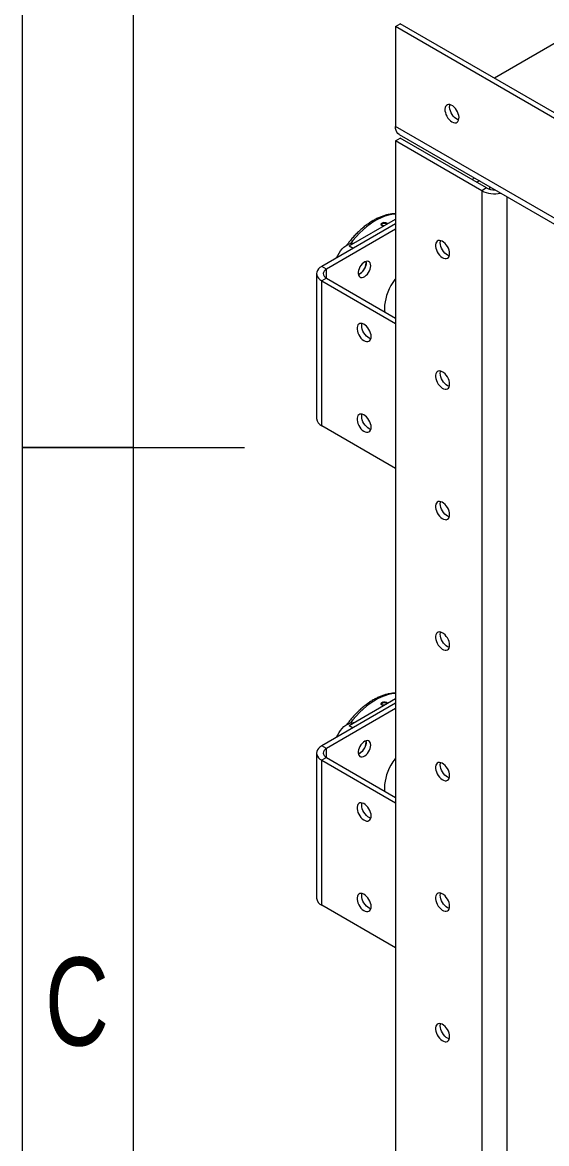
# Model space of a CAD drawing. Header units: millimetres. Extents: x 953 to 17674, y 376 to 6295.
# Drawn here: x 953 to 1425, y 2798 to 3808 of the extents above; entities that cross this region are included whole.
import ezdxf

# ---------------------------------------------------------------- set-up
doc = ezdxf.new("R2010")
doc.units = ezdxf.units.MM
doc.styles.add('SLDTEXTSTYLE0', font='TXT', dxfattribs={"width": 0.75})

msp = doc.modelspace()

# ---------------------------------------------------------------- linework, layer by layer
at = {"linetype": 'Continuous', "lineweight": 20}
for p, q in [((952.90534, 554.87005), (952.90534, 6294.86983)), ((1052.90534, 654.87005), (1052.90534, 6194.86983)), ((1289.07626, 3803.99175), (1293.31889, 3806.44097)), ((2612.78012, 3039.83378), (1289.07626, 3803.99175)), ((1289.07626, 3803.99175), (1289.07626, 3714.17225)), ((2617.02275, 3042.28299), (1293.31889, 3806.44097)), ((1447.46818, 3797.44456), (1378.18553, 3757.44854)), ((2612.78012, 2950.01428), (1289.07626, 3714.17225)), ((1289.07626, 3701.10767), (1293.31889, 3703.55689)), ((1289.07626, 3701.10767), (1289.07626, 2378.31158)), ((1366.858, 3656.20523), (1289.07626, 3701.10767)), ((1292.39065, 3706.84675), (2616.09451, 2942.68878)), ((1371.10063, 3658.65444), (1293.31889, 3703.55689)), ((1360.42766, 3667.56983), (1358.04234, 3666.19281)), ((1364.6703, 3665.12061), (1362.28498, 3663.74359)), ((1371.10063, 3658.65444), (1366.858, 3656.20523)), ((1373.92908, 3659.77559), (1373.92908, 3657.50885)), ((1366.858, 3656.20523), (1366.858, 2333.40914)), ((1389.48545, 3650.79512), (1389.48545, 2333.40915)), ((1247.28628, 3606.41727), (1289.07627, 3630.54212)), ((1289.07627, 3626.37955), (1222.60825, 3588.00838)), ((1289.07628, 3621.48111), (1226.85089, 3585.55915)), ((1245.31344, 3607.41294), (1244.80119, 3606.91028)), ((1247.28628, 3606.41727), (1250.89155, 3604.33599)), ((1226.85089, 3585.55915), (1222.60825, 3588.00838)), ((1217.92194, 3581.4771), (1217.92194, 3450.83061)), ((1226.85085, 3577.39505), (1222.60822, 3574.94584)), ((1226.85085, 3577.39505), (1289.07625, 3541.4731)), ((1226.85089, 3577.39512), (1226.85089, 3585.55915)), ((1222.60822, 3574.94584), (1289.07626, 3536.57466)), ((1222.60822, 3444.29934), (1222.60822, 3574.94584)), ((1289.07626, 3536.57466), (1289.07626, 3405.92816)), ((1289.07626, 3405.92816), (1222.60822, 3444.29934)), ((952.90534, 3424.86994), (1152.90533, 3424.86994)), ((1052.90534, 3424.86994), (952.90534, 3424.86994)), ((1289.07627, 3194.42954), (1222.60825, 3156.05837)), ((1247.28628, 3174.46716), (1289.07627, 3198.59201)), ((1289.07628, 3189.5311), (1226.85089, 3153.60914)), ((1245.31344, 3175.46283), (1244.80119, 3174.96027)), ((1247.28628, 3174.46716), (1250.89155, 3172.38588)), ((1226.85089, 3153.60914), (1222.60825, 3156.05837)), ((1226.85089, 3145.44501), (1226.85089, 3153.60914)), ((1217.92194, 3149.52709), (1217.92194, 3018.88055)), ((1226.85085, 3145.44504), (1222.60822, 3142.99583)), ((1222.60822, 3142.99583), (1289.07626, 3104.62465)), ((1222.60822, 3012.34928), (1222.60822, 3142.99583)), ((1226.85085, 3145.44504), (1289.07625, 3109.52309)), ((1289.07626, 3104.62465), (1289.07626, 2973.9781)), ((1289.07626, 2973.9781), (1222.60822, 3012.34928))]:
    msp.add_line(p, q, dxfattribs=at)
at = {"linetype": 'Continuous', "lineweight": 20, "flags": 128}
for points in [[(1339.98795, 3718.25974), (1341.269, 3717.67069), (1342.49761, 3717.40656), (1343.62348, 3717.47819), (1344.6005, 3717.88279), (1345.38869, 3718.60354), (1345.95577, 3719.61118), (1346.27852, 3720.86431), (1346.34374, 3722.31176), (1346.14875, 3723.89405), (1345.70154, 3725.54661), (1345.02041, 3727.20172), (1344.13326, 3728.7916), (1343.07639, 3730.2512), (1341.89308, 3731.52068), (1340.63178, 3732.54814), (1339.34412, 3733.29149), (1338.08281, 3733.7203), (1336.8995, 3733.81704), (1335.84264, 3733.57768), (1334.95548, 3733.01208), (1334.27436, 3732.14338), (1333.82714, 3731.00717), (1333.63215, 3729.65001), (1333.69737, 3728.12725), (1334.02013, 3726.50147), (1334.58721, 3724.8391), (1335.3754, 3723.20833), (1336.35242, 3721.67568), (1337.47828, 3720.30416), (1338.70689, 3719.14976), (1339.98795, 3718.25974)], [(1346.07765, 3719.95902), (1344.8744, 3720.37505), (1343.58674, 3721.1184), (1342.32544, 3722.14585), (1341.14213, 3723.41534), (1340.08527, 3724.87493), (1339.19811, 3726.46472), (1338.51698, 3728.11983), (1338.06977, 3729.77239), (1337.87478, 3731.35477), (1337.94, 3732.80213), (1338.14086, 3733.70746)], [(1292.39065, 3706.84675), (1292.38997, 3706.84714), (1291.237, 3707.74043), (1290.30939, 3708.95295), (1289.62999, 3710.45477), (1289.21556, 3712.20893), (1289.07626, 3714.17225)], [(1289.07627, 3635.12875), (1288.9154, 3635.11959), (1285.85145, 3634.77683), (1282.70196, 3634.10961), (1279.48544, 3633.12189), (1276.22073, 3631.81959), (1272.92699, 3630.21018), (1269.62356, 3628.30315), (1266.32979, 3626.10967), (1263.06509, 3623.64263), (1259.84853, 3620.9166), (1256.69906, 3617.94751), (1253.63512, 3614.75271), (1250.67472, 3611.35108), (1248.50391, 3608.63859)], [(1280.75988, 3626.54136), (1279.9679, 3626.74541), (1279.0318, 3626.76569), (1278.0941, 3626.59893), (1277.29756, 3626.27064), (1276.76344, 3625.83076), (1276.57304, 3625.34628), (1276.75538, 3624.89086), (1276.89835, 3624.75583)], [(1281.36041, 3626.08784), (1281.28719, 3626.18442), (1280.75988, 3626.54136)], [(1236.00519, 3595.74226), (1236.00962, 3595.7529), (1237.01373, 3597.90371), (1238.20943, 3599.97473), (1239.56993, 3601.91964), (1241.06492, 3603.69504), (1242.66098, 3605.26139), (1244.32245, 3606.58352), (1246.01225, 3607.63202), (1247.69256, 3608.38342), (1249.32587, 3608.82093), (1250.87574, 3608.93479), (1251.54861, 3608.8779)], [(1337.86663, 3599.45289), (1337.73636, 3601.00746), (1337.35088, 3602.64871), (1336.72598, 3604.30952), (1335.88723, 3605.92198), (1334.86897, 3607.41993), (1333.7129, 3608.74221), (1332.46635, 3609.83455), (1331.18034, 3610.65229), (1329.90752, 3611.16182), (1328.70001, 3611.34252), (1327.60725, 3611.18686), (1326.67396, 3610.70114), (1325.93836, 3609.90535), (1325.43056, 3608.83205), (1325.17136, 3607.5252), (1325.17136, 3606.03824), (1325.43056, 3604.43212), (1325.93836, 3602.77253), (1326.67396, 3601.12743), (1327.60725, 3599.56416), (1328.70001, 3598.14682), (1329.90752, 3596.93336), (1331.18034, 3595.97333), (1332.46635, 3595.30627), (1333.7129, 3594.95936), (1334.86897, 3594.94678), (1335.88723, 3595.26917), (1336.72598, 3595.91323), (1337.35088, 3596.85255), (1337.73636, 3598.04874), (1337.86663, 3599.45289)], [(1329.38133, 3609.24978), (1329.5116, 3610.65394), (1329.65558, 3611.22553)], [(1337.59237, 3597.47709), (1337.34044, 3597.54086), (1336.06763, 3598.05039), (1334.78161, 3598.86813), (1333.53506, 3599.96047), (1332.37899, 3601.28265), (1331.36074, 3602.7807), (1330.52199, 3604.39315), (1329.89708, 3606.05397), (1329.5116, 3607.69522), (1329.38133, 3609.24978)], [(1222.60825, 3588.00838), (1220.97767, 3586.90624), (1219.66586, 3585.67045), (1218.70502, 3584.33136), (1218.11892, 3582.92202), (1217.92194, 3581.4771), (1218.11894, 3580.03219), (1218.70504, 3578.62284), (1219.66582, 3577.28377), (1220.97767, 3576.04796), (1222.60822, 3574.94584)], [(1266.80239, 3588.61741), (1266.67013, 3589.94537), (1266.27956, 3591.0585), (1265.64892, 3591.90476), (1264.80771, 3592.44461), (1263.79526, 3592.65286), (1262.65893, 3592.51969), (1261.45181, 3592.05138), (1260.23039, 3591.26976), (1259.05171, 3590.21146), (1257.97098, 3588.92595), (1257.03869, 3587.47325), (1256.29843, 3585.92144), (1255.78483, 3584.34289), (1255.52187, 3582.81159), (1255.52187, 3581.39911), (1255.78483, 3580.17132), (1256.29843, 3579.18585), (1257.03869, 3578.48874), (1257.97098, 3578.11243), (1259.05171, 3578.07471), (1260.23039, 3578.37718), (1261.45181, 3579.00588), (1262.65893, 3579.93129), (1263.79526, 3581.11008), (1264.80771, 3582.48719), (1265.64892, 3583.99838), (1266.27956, 3585.57276), (1266.67013, 3587.13684), (1266.80239, 3588.61741)], [(1262.41523, 3592.45039), (1262.52663, 3591.7538), (1262.52663, 3590.34131), (1262.26363, 3588.8099), (1261.75003, 3587.23144), (1261.00976, 3585.67963), (1260.07747, 3584.22693), (1258.99674, 3582.94142), (1257.81811, 3581.88304), (1256.59665, 3581.1015), (1255.63326, 3580.70245)], [(1262.55975, 3591.06663), (1262.4275, 3592.39459), (1262.41523, 3592.45039)], [(1226.85089, 3585.55915), (1225.60725, 3584.68434), (1224.68315, 3583.68629), (1224.11407, 3582.60333), (1223.92195, 3581.47711), (1224.11408, 3580.35087), (1224.68313, 3579.26791), (1225.60724, 3578.26986), (1226.85085, 3577.39505)], [(1289.07628, 3576.87939), (1288.48538, 3576.09197), (1286.65684, 3573.43125), (1284.9893, 3570.64456), (1283.50228, 3567.76458), (1282.2133, 3564.82508), (1281.13738, 3561.86052), (1280.28723, 3558.9057), (1279.67273, 3555.99531), (1279.30112, 3553.16333), (1279.17679, 3550.44305), (1279.30112, 3547.86633), (1279.39532, 3547.06178)], [(1267.15595, 3524.73278), (1267.02568, 3526.28725), (1266.6402, 3527.9286), (1266.0153, 3529.58941), (1265.17655, 3531.20187), (1264.1583, 3532.69982), (1263.00223, 3534.0221), (1261.75567, 3535.11443), (1260.46966, 3535.93217), (1259.19685, 3536.44171), (1257.98934, 3536.6224), (1256.89657, 3536.46674), (1255.96328, 3535.98102), (1255.22768, 3535.18524), (1254.71989, 3534.11193), (1254.46068, 3532.80508), (1254.46068, 3531.31813), (1254.71989, 3529.71201), (1255.22768, 3528.05241), (1255.96328, 3526.40732), (1256.89657, 3524.84405), (1257.98934, 3523.4267), (1259.19685, 3522.21324), (1260.46966, 3521.25322), (1261.75567, 3520.58616), (1263.00223, 3520.23925), (1264.1583, 3520.22667), (1265.17655, 3520.54906), (1266.0153, 3521.19312), (1266.6402, 3522.13244), (1267.02568, 3523.32862), (1267.15595, 3524.73278)], [(1258.67066, 3534.52967), (1258.80093, 3535.93373), (1258.9449, 3536.50542)], [(1266.8817, 3522.75697), (1266.62976, 3522.82075), (1265.35695, 3523.33028), (1264.07094, 3524.14802), (1262.82438, 3525.24035), (1261.66831, 3526.56254), (1260.65006, 3528.06058), (1259.81131, 3529.67304), (1259.18641, 3531.33385), (1258.80093, 3532.97511), (1258.67066, 3534.52967)], [(1337.86663, 3481.87098), (1337.73636, 3483.42554), (1337.35088, 3485.0668), (1336.72598, 3486.7277), (1335.88723, 3488.34007), (1334.86897, 3489.83811), (1333.7129, 3491.1603), (1332.46635, 3492.25263), (1331.18034, 3493.07037), (1329.90752, 3493.58), (1328.70001, 3493.7606), (1327.60725, 3493.60494), (1326.67396, 3493.11922), (1325.93836, 3492.32353), (1325.43056, 3491.25023), (1325.17136, 3489.94328), (1325.17136, 3488.45633), (1325.43056, 3486.8502), (1325.93836, 3485.19061), (1326.67396, 3483.54552), (1327.60725, 3481.98234), (1328.70001, 3480.5649), (1329.90752, 3479.35144), (1331.18034, 3478.39151), (1332.46635, 3477.72446), (1333.7129, 3477.37755), (1334.86897, 3477.36496), (1335.88723, 3477.68726), (1336.72598, 3478.33132), (1337.35088, 3479.27073), (1337.73636, 3480.46692), (1337.86663, 3481.87098)], [(1329.38133, 3491.66787), (1329.5116, 3493.07203), (1329.65558, 3493.64371)], [(1337.59237, 3479.89527), (1337.34044, 3479.95894), (1336.06763, 3480.46858), (1334.78161, 3481.28631), (1333.53506, 3482.37865), (1332.37899, 3483.70083), (1331.36074, 3485.19878), (1330.52199, 3486.81124), (1329.89708, 3488.47215), (1329.5116, 3490.1134), (1329.38133, 3491.66787)], [(1267.15595, 3443.07868), (1267.02568, 3444.63325), (1266.6402, 3446.2745), (1266.0153, 3447.93531), (1265.17655, 3449.54777), (1264.1583, 3451.04582), (1263.00223, 3452.368), (1261.75567, 3453.46034), (1260.46966, 3454.27807), (1259.19685, 3454.78771), (1257.98934, 3454.9683), (1256.89657, 3454.81265), (1255.96328, 3454.32693), (1255.22768, 3453.53114), (1254.71989, 3452.45784), (1254.46068, 3451.15098), (1254.46068, 3449.66403), (1254.71989, 3448.05791), (1255.22768, 3446.39831), (1255.96328, 3444.75322), (1256.89657, 3443.19005), (1257.98934, 3441.77261), (1259.19685, 3440.55914), (1260.46966, 3439.59922), (1261.75567, 3438.93206), (1263.00223, 3438.58515), (1264.1583, 3438.57267), (1265.17655, 3438.89496), (1266.0153, 3439.53903), (1266.6402, 3440.47834), (1267.02568, 3441.67462), (1267.15595, 3443.07868)], [(1258.67066, 3452.87557), (1258.80093, 3454.27973), (1258.9449, 3454.85132)], [(1266.8817, 3441.10297), (1266.62976, 3441.16665), (1265.35695, 3441.67628), (1264.07094, 3442.49392), (1262.82438, 3443.58626), (1261.66831, 3444.90854), (1260.65006, 3446.40649), (1259.81131, 3448.01894), (1259.18641, 3449.67976), (1258.80093, 3451.32111), (1258.67066, 3452.87557)], [(1337.86663, 3364.28916), (1337.73636, 3365.84363), (1337.35088, 3367.48498), (1336.72598, 3369.14579), (1335.88723, 3370.75825), (1334.86897, 3372.25619), (1333.7129, 3373.57848), (1332.46635, 3374.67081), (1331.18034, 3375.48845), (1329.90752, 3375.99809), (1328.70001, 3376.17878), (1327.60725, 3376.02302), (1326.67396, 3375.5374), (1325.93836, 3374.74162), (1325.43056, 3373.66831), (1325.17136, 3372.36146), (1325.17136, 3370.87451), (1325.43056, 3369.26838), (1325.93836, 3367.60879), (1326.67396, 3365.9637), (1327.60725, 3364.40043), (1328.70001, 3362.98308), (1329.90752, 3361.76962), (1331.18034, 3360.8096), (1332.46635, 3360.14254), (1333.7129, 3359.79563), (1334.86897, 3359.78305), (1335.88723, 3360.10544), (1336.72598, 3360.7495), (1337.35088, 3361.68882), (1337.73636, 3362.885), (1337.86663, 3364.28916)], [(1329.38133, 3374.08605), (1329.5116, 3375.49011), (1329.65558, 3376.0618)], [(1337.59237, 3362.31335), (1337.34044, 3362.37712), (1336.06763, 3362.88666), (1334.78161, 3363.7044), (1333.53506, 3364.79673), (1332.37899, 3366.11892), (1331.36074, 3367.61696), (1330.52199, 3369.22942), (1329.89708, 3370.89023), (1329.5116, 3372.53148), (1329.38133, 3374.08605)], [(1337.86663, 3246.70724), (1337.73636, 3248.26181), (1337.35088, 3249.90306), (1336.72598, 3251.56397), (1335.88723, 3253.17633), (1334.86897, 3254.67438), (1333.7129, 3255.99656), (1332.46635, 3257.0889), (1331.18034, 3257.90664), (1329.90752, 3258.41627), (1328.70001, 3258.59687), (1327.60725, 3258.44121), (1326.67396, 3257.95549), (1325.93836, 3257.1597), (1325.43056, 3256.0864), (1325.17136, 3254.77955), (1325.17136, 3253.29259), (1325.43056, 3251.68647), (1325.93836, 3250.02687), (1326.67396, 3248.38178), (1327.60725, 3246.81861), (1328.70001, 3245.40117), (1329.90752, 3244.1877), (1331.18034, 3243.22778), (1332.46635, 3242.56062), (1333.7129, 3242.21371), (1334.86897, 3242.20123), (1335.88723, 3242.52352), (1336.72598, 3243.16758), (1337.35088, 3244.1069), (1337.73636, 3245.30318), (1337.86663, 3246.70724)], [(1329.38133, 3256.50413), (1329.5116, 3257.90829), (1329.65558, 3258.47988)], [(1337.59237, 3244.73153), (1337.34044, 3244.79521), (1336.06763, 3245.30484), (1334.78161, 3246.12248), (1333.53506, 3247.21482), (1332.37899, 3248.5371), (1331.36074, 3250.03505), (1330.52199, 3251.6475), (1329.89708, 3253.30832), (1329.5116, 3254.94967), (1329.38133, 3256.50413)], [(1289.07627, 3203.17864), (1288.9154, 3203.16948), (1285.85145, 3202.82672), (1282.70196, 3202.1595), (1279.48544, 3201.17188), (1276.22073, 3199.86948), (1272.92699, 3198.26007), (1269.62356, 3196.35304), (1266.32979, 3194.15957), (1263.06509, 3191.69261), (1259.84853, 3188.96649), (1256.69906, 3185.99741), (1253.63512, 3182.80261), (1250.67472, 3179.40097), (1248.50391, 3176.68848)], [(1280.75988, 3194.59126), (1279.9679, 3194.7954), (1279.0318, 3194.81559), (1278.0941, 3194.64892), (1277.29756, 3194.32063), (1276.76344, 3193.88075), (1276.57304, 3193.39617), (1276.75538, 3192.94085), (1276.89835, 3192.80582)], [(1281.36041, 3194.13774), (1281.28719, 3194.23431), (1280.75988, 3194.59126)], [(1236.00519, 3163.79225), (1236.00962, 3163.80289), (1237.01373, 3165.9536), (1238.20943, 3168.02462), (1239.56993, 3169.96953), (1241.06492, 3171.74503), (1242.66098, 3173.31128), (1244.32245, 3174.63341), (1246.01225, 3175.68201), (1247.69256, 3176.43341), (1249.32587, 3176.87091), (1250.87574, 3176.98478), (1251.54861, 3176.9278)], [(1222.60825, 3156.05837), (1220.97767, 3154.95623), (1219.66586, 3153.72044), (1218.70502, 3152.38135), (1218.11892, 3150.97201), (1217.92194, 3149.52709), (1218.11894, 3148.08218), (1218.70504, 3146.67283), (1219.66582, 3145.33376), (1220.97767, 3144.09795), (1222.60822, 3142.99583)], [(1226.85089, 3153.60914), (1225.60725, 3152.73433), (1224.68315, 3151.73628), (1224.11407, 3150.65332), (1223.92195, 3149.5271), (1224.11408, 3148.40086), (1224.68313, 3147.3179), (1225.60724, 3146.31985), (1226.85085, 3145.44504)], [(1266.80239, 3156.6674), (1266.67013, 3157.99526), (1266.27956, 3159.1084), (1265.64892, 3159.95465), (1264.80771, 3160.4945), (1263.79526, 3160.70275), (1262.65893, 3160.56958), (1261.45181, 3160.10127), (1260.23039, 3159.31966), (1259.05171, 3158.26135), (1257.97098, 3156.97584), (1257.03869, 3155.52314), (1256.29843, 3153.97133), (1255.78483, 3152.39288), (1255.52187, 3150.86149), (1255.52187, 3149.449), (1255.78483, 3148.22131), (1256.29843, 3147.23575), (1257.03869, 3146.53863), (1257.97098, 3146.16233), (1259.05171, 3146.1246), (1260.23039, 3146.42717), (1261.45181, 3147.05577), (1262.65893, 3147.98118), (1263.79526, 3149.15997), (1264.80771, 3150.53718), (1265.64892, 3152.04827), (1266.27956, 3153.62265), (1266.67013, 3155.18673), (1266.80239, 3156.6674)], [(1262.41523, 3160.50038), (1262.52663, 3159.80369), (1262.52663, 3158.3912), (1262.26363, 3156.85988), (1261.75003, 3155.28133), (1261.00976, 3153.72952), (1260.07747, 3152.27682), (1258.99674, 3150.99132), (1257.81811, 3149.93303), (1256.59665, 3149.15139), (1255.63326, 3148.75234)], [(1262.55975, 3159.11662), (1262.4275, 3160.44448), (1262.41523, 3160.50038)], [(1289.07628, 3144.92928), (1288.48538, 3144.14196), (1286.65684, 3141.48115), (1284.9893, 3138.69446), (1283.50228, 3135.81447), (1282.2133, 3132.87497), (1281.13738, 3129.91046), (1280.28723, 3126.95569), (1279.67273, 3124.0452), (1279.30112, 3121.21323), (1279.17679, 3118.49295), (1279.30112, 3115.91622), (1279.39532, 3115.11172)], [(1337.86663, 3129.12543), (1337.73636, 3130.67989), (1337.35088, 3132.32124), (1336.72598, 3133.98205), (1335.88723, 3135.59451), (1334.86897, 3137.09246), (1333.7129, 3138.41474), (1332.46635, 3139.50708), (1331.18034, 3140.32472), (1329.90752, 3140.83435), (1328.70001, 3141.01505), (1327.60725, 3140.85929), (1326.67396, 3140.37367), (1325.93836, 3139.57788), (1325.43056, 3138.50458), (1325.17136, 3137.19773), (1325.17136, 3135.71077), (1325.43056, 3134.10465), (1325.93836, 3132.44506), (1326.67396, 3130.79996), (1327.60725, 3129.23669), (1328.70001, 3127.81935), (1329.90752, 3126.60579), (1331.18034, 3125.64586), (1332.46635, 3124.97881), (1333.7129, 3124.6319), (1334.86897, 3124.61931), (1335.88723, 3124.94171), (1336.72598, 3125.58567), (1337.35088, 3126.52508), (1337.73636, 3127.72127), (1337.86663, 3129.12543)], [(1329.38133, 3138.92232), (1329.5116, 3140.32638), (1329.65558, 3140.89806)], [(1337.59237, 3127.14962), (1337.34044, 3127.21329), (1336.06763, 3127.72292), (1334.78161, 3128.54066), (1333.53506, 3129.633), (1332.37899, 3130.95518), (1331.36074, 3132.45323), (1330.52199, 3134.06559), (1329.89708, 3135.7265), (1329.5116, 3137.36775), (1329.38133, 3138.92232)], [(1267.15595, 3092.78267), (1267.02568, 3094.33724), (1266.6402, 3095.97849), (1266.0153, 3097.6394), (1265.17655, 3099.25176), (1264.1583, 3100.74981), (1263.00223, 3102.07199), (1261.75567, 3103.16432), (1260.46966, 3103.98206), (1259.19685, 3104.4917), (1257.98934, 3104.67229), (1256.89657, 3104.51663), (1255.96328, 3104.03092), (1255.22768, 3103.23513), (1254.71989, 3102.16183), (1254.46068, 3100.85497), (1254.46068, 3099.36802), (1254.71989, 3097.7619), (1255.22768, 3096.1023), (1255.96328, 3094.45721), (1256.89657, 3092.89404), (1257.98934, 3091.4766), (1259.19685, 3090.26313), (1260.46966, 3089.30321), (1261.75567, 3088.63605), (1263.00223, 3088.28914), (1264.1583, 3088.27666), (1265.17655, 3088.59895), (1266.0153, 3089.24301), (1266.6402, 3090.18233), (1267.02568, 3091.37861), (1267.15595, 3092.78267)], [(1258.67066, 3102.57956), (1258.80093, 3103.98372), (1258.9449, 3104.55531)], [(1266.8817, 3090.80696), (1266.62976, 3090.87064), (1265.35695, 3091.38027), (1264.07094, 3092.19791), (1262.82438, 3093.29025), (1261.66831, 3094.61253), (1260.65006, 3096.11047), (1259.81131, 3097.72293), (1259.18641, 3099.38375), (1258.80093, 3101.0251), (1258.67066, 3102.57956)], [(1267.15595, 3011.12862), (1267.02568, 3012.68314), (1266.6402, 3014.32444), (1266.0153, 3015.9853), (1265.17655, 3017.59771), (1264.1583, 3019.09571), (1263.00223, 3020.41794), (1261.75567, 3021.51028), (1260.46966, 3022.32797), (1259.19685, 3022.8376), (1257.98934, 3023.01825), (1256.89657, 3022.86254), (1255.96328, 3022.37687), (1255.22768, 3021.58108), (1254.71989, 3020.50778), (1254.46068, 3019.20092), (1254.46068, 3017.71397), (1254.71989, 3016.10785), (1255.22768, 3014.44825), (1255.96328, 3012.80316), (1256.89657, 3011.23994), (1257.98934, 3009.82255), (1259.19685, 3008.60904), (1260.46966, 3007.64911), (1261.75567, 3006.982), (1263.00223, 3006.63509), (1264.1583, 3006.62256), (1265.17655, 3006.94491), (1266.0153, 3007.58892), (1266.6402, 3008.52828), (1267.02568, 3009.72451), (1267.15595, 3011.12862)], [(1258.67066, 3020.92551), (1258.80093, 3022.32962), (1258.9449, 3022.90126)], [(1266.8817, 3009.15287), (1266.62976, 3009.21654), (1265.35695, 3009.72617), (1264.07094, 3010.54386), (1262.82438, 3011.6362), (1261.66831, 3012.95843), (1260.65006, 3014.45643), (1259.81131, 3016.06884), (1259.18641, 3017.7297), (1258.80093, 3019.371), (1258.67066, 3020.92551)], [(1337.86663, 3011.54351), (1337.73636, 3013.09808), (1337.35088, 3014.73933), (1336.72598, 3016.40019), (1335.88723, 3018.0126), (1334.86897, 3019.51059), (1333.7129, 3020.83283), (1332.46635, 3021.92516), (1331.18034, 3022.7429), (1329.90752, 3023.25249), (1328.70001, 3023.43313), (1327.60725, 3023.27747), (1326.67396, 3022.79175), (1325.93836, 3021.99601), (1325.43056, 3020.92271), (1325.17136, 3019.61581), (1325.17136, 3018.12891), (1325.43056, 3016.52273), (1325.93836, 3014.86314), (1326.67396, 3013.21805), (1327.60725, 3011.65483), (1328.70001, 3010.23748), (1329.90752, 3009.02397), (1331.18034, 3008.064), (1332.46635, 3007.39694), (1333.7129, 3007.05003), (1334.86897, 3007.03744), (1335.88723, 3007.35979), (1336.72598, 3008.00385), (1337.35088, 3008.94321), (1337.73636, 3010.1394), (1337.86663, 3011.54351)], [(1329.38133, 3021.3404), (1329.5116, 3022.74456), (1329.65558, 3023.3162)], [(1337.59237, 3009.56775), (1337.34044, 3009.63147), (1336.06763, 3010.14106), (1334.78161, 3010.9588), (1333.53506, 3012.05113), (1332.37899, 3013.37332), (1331.36074, 3014.87131), (1330.52199, 3016.48377), (1329.89708, 3018.14463), (1329.5116, 3019.78588), (1329.38133, 3021.3404)], [(1337.86663, 2893.96164), (1337.73636, 2895.51616), (1337.35088, 2897.15746), (1336.72598, 2898.81832), (1335.88723, 2900.43073), (1334.86897, 2901.92873), (1333.7129, 2903.25096), (1332.46635, 2904.34329), (1331.18034, 2905.16098), (1329.90752, 2905.67062), (1328.70001, 2905.85126), (1327.60725, 2905.69556), (1326.67396, 2905.20988), (1325.93836, 2904.4141), (1325.43056, 2903.34084), (1325.17136, 2902.03394), (1325.17136, 2900.54699), (1325.43056, 2898.94087), (1325.93836, 2897.28127), (1326.67396, 2895.63618), (1327.60725, 2894.07296), (1328.70001, 2892.65557), (1329.90752, 2891.4421), (1331.18034, 2890.48213), (1332.46635, 2889.81507), (1333.7129, 2889.46816), (1334.86897, 2889.45558), (1335.88723, 2889.77792), (1336.72598, 2890.42198), (1337.35088, 2891.36135), (1337.73636, 2892.55753), (1337.86663, 2893.96164)], [(1329.38133, 2903.75853), (1329.5116, 2905.16264), (1329.65558, 2905.73433)], [(1337.59237, 2891.98588), (1337.34044, 2892.04961), (1336.06763, 2892.55919), (1334.78161, 2893.37693), (1333.53506, 2894.46926), (1332.37899, 2895.79145), (1331.36074, 2897.28944), (1330.52199, 2898.9019), (1329.89708, 2900.56276), (1329.5116, 2902.20402), (1329.38133, 2903.75853)]]:
    msp.add_lwpolyline(points, dxfattribs=at)
at = {"linetype": 'Continuous', "lineweight": 20}
for centre, radius, start, end in [((1378.02548, 3671.9155), 14.96025, 242.42668208, 272.89710728), ((1378.24043, 3678.47157), 25.007, 242.92415313, 282.80712922), ((1278.58899, 3624.30992), 3.10924, 96.08396661, 143.91065685), ((1250.99955, 3591.29583), 11.56248, 293.62531551, 358.86418184), ((1225.86133, 3451.58037), 7.97472, 185.39479075, 245.92528932), ((1278.58899, 3192.35991), 3.10924, 96.08396661, 143.91065685), ((1250.99946, 3159.34578), 11.56257, 293.62561727, 358.86437728), ((1225.86133, 3019.63031), 7.97472, 185.39479075, 245.92528932)]:
    msp.add_arc(centre, radius, start, end, dxfattribs=at)
for points, knots in [([(1289.07627, 3635.36471), (1288.45636, 3635.36195), (1286.83293, 3635.35471), (1284.13763, 3635.00799), (1281.00312, 3634.36259), (1277.81342, 3633.40792), (1274.59072, 3632.16472), (1271.35422, 3630.63619), (1268.12387, 3628.83342), (1264.91857, 3626.76918), (1261.7559, 3624.45722), (1258.65188, 3621.91231), (1255.62155, 3619.14923), (1252.6776, 3616.18485), (1249.83892, 3613.0295), (1247.3212, 3609.99132), (1245.81324, 3607.94285), (1245.16466, 3607.06181)], [0, 0, 0, 0, 0.0416915955, 0.109182206, 0.1775360769, 0.2466279254, 0.3162821259, 0.3863121344, 0.4565510009, 0.5268693024, 0.5971578484, 0.6673731422, 0.7374934936, 0.8075153168, 0.8774428836, 0.9472884922, 1, 1, 1, 1]), ([(1276.07641, 3626.1414), (1276.13796, 3626.24688), (1276.30113, 3626.52652), (1276.83052, 3626.93391), (1277.55153, 3627.24768), (1278.06584, 3627.35954), (1278.25945, 3627.40164)], [0, 0, 0, 0, 0.1887935979, 0.5005487998, 0.8119835678, 1, 1, 1, 1]), ([(1278.25945, 3627.40164), (1278.38983, 3627.42139), (1278.84285, 3627.49001), (1279.65212, 3627.50068), (1280.59113, 3627.35844), (1281.34282, 3627.06381), (1281.80357, 3626.72259), (1281.85547, 3626.47194), (1281.87365, 3626.38414)], [0, 0, 0, 0, 0.0794304153, 0.2760050482, 0.4770685003, 0.6819637034, 0.8885939202, 1, 1, 1, 1]), ([(1278.60758, 3624.49866), (1278.38331, 3624.49355), (1277.82444, 3624.4808), (1277.04083, 3624.66295), (1276.36867, 3625.00781), (1275.99995, 3625.48603), (1275.97901, 3625.888), (1276.06207, 3626.10409), (1276.07641, 3626.1414)], [0, 0, 0, 0, 0.1360515435, 0.339037979, 0.5451964675, 0.7521652731, 0.9572105567, 1, 1, 1, 1]), ([(1289.07627, 3203.4147), (1288.45636, 3203.41189), (1286.83291, 3203.40456), (1284.13764, 3203.05791), (1281.0031, 3202.41244), (1277.81343, 3201.45794), (1274.59072, 3200.21475), (1271.35422, 3198.686), (1268.12387, 3196.88349), (1264.91858, 3194.81903), (1261.7559, 3192.50712), (1258.65187, 3189.96221), (1255.62158, 3187.1991), (1252.67756, 3184.23486), (1249.83894, 3181.07938), (1247.32122, 3178.04122), (1245.81324, 3175.99281), (1245.16466, 3175.1118)], [0, 0, 0, 0, 0.0416909022, 0.1091815988, 0.1775355569, 0.2466278587, 0.316282148, 0.3863121446, 0.4565510685, 0.5268696259, 0.5971582616, 0.6673736449, 0.7374940859, 0.8075153078, 0.8774437791, 0.9472894768, 1, 1, 1, 1]), ([(1278.60758, 3192.54865), (1278.38331, 3192.54349), (1277.82445, 3192.53065), (1277.04083, 3192.71286), (1276.36867, 3193.05768), (1275.99995, 3193.53598), (1275.97901, 3193.93774), (1276.06207, 3194.15405), (1276.07641, 3194.19139)], [0, 0, 0, 0, 0.1360543911, 0.3390404493, 0.5451985545, 0.7521669754, 0.9572118777, 1, 1, 1, 1]), ([(1276.07641, 3194.19139), (1276.13796, 3194.29682), (1276.30113, 3194.57635), (1276.83053, 3194.98395), (1277.55153, 3195.29766), (1278.06584, 3195.40952), (1278.25945, 3195.45163)], [0, 0, 0, 0, 0.1887948103, 0.5005492251, 0.8119837279, 1, 1, 1, 1]), ([(1278.25945, 3195.45163), (1278.38983, 3195.47134), (1278.84285, 3195.53983), (1279.65211, 3195.55061), (1280.59114, 3195.40827), (1281.34281, 3195.11389), (1281.80357, 3194.77246), (1281.85547, 3194.52183), (1281.87365, 3194.43404)], [0, 0, 0, 0, 0.0794292288, 0.2760041622, 0.4770679218, 0.6819664928, 0.8885937499, 1, 1, 1, 1])]:
    msp.add_open_spline(points, degree=3, knots=knots, dxfattribs=at)

# ---------------------------------------------------------------- texts
at = {"linetype": 'Continuous', "lineweight": 20, "insert": (1002.07852, 2965.37022), "char_height": 79.375, "attachment_point": 2, "style": 'SLDTEXTSTYLE0'}
msp.add_mtext('C', dxfattribs=at)

doc.saveas('drawing.dxf')
